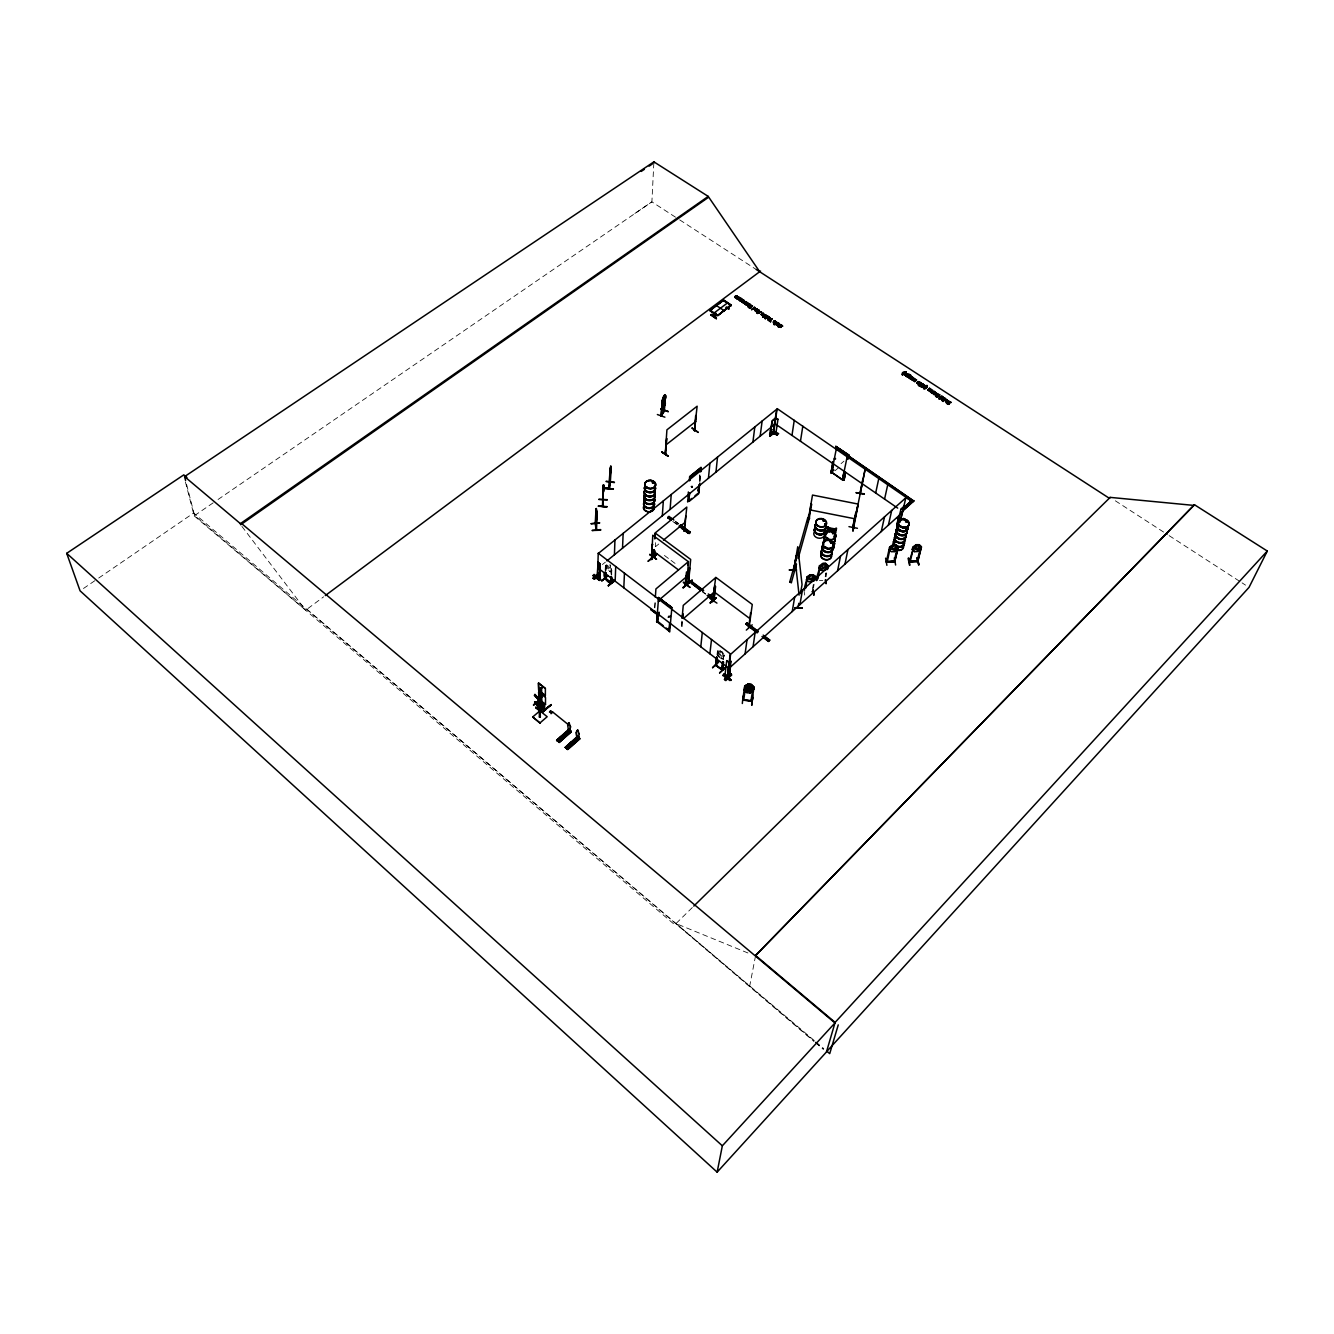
<?xml version="1.0" encoding="UTF-8"?>
<svg xmlns="http://www.w3.org/2000/svg" width="1334" height="1334" viewBox="0 0 1334 1334"><rect width="100%" height="100%" fill="white"/><g stroke="black" fill="none" stroke-linecap="round" stroke-linejoin="round"><path stroke-width="0.75" stroke-dasharray="5 3.75" d="M605.152 570.185L605.536 563.632L605.369 570.002M605.736 570.635L606.17 563.932M605.953 570.452L606.17 564.132M606.687 564.532L607.987 568.734L610.889 569.518L609.955 564.682L612.023 568.684L611.122 568.367L610.905 574.587M607.737 565.333L609.121 568.351L609.871 566.967M611.122 574.404L611.439 567.951M611.489 575.037L611.122 568.367M611.706 574.854L611.706 568.818M653.827 163.015L651.892 201.868L216.892 500.283M655.344 546.506L655.394 542.671M654.644 607.704L655.211 599.333M654.877 607.887L655.277 601.951M681.407 626.013L681.941 620.11M681.641 626.18L681.991 622.261M682.308 621.611L682.058 628.181M699.816 474.904L699.199 481.04M699.85 475.071L699.183 481.691L699.149 480.807M699.766 481.641L700.517 473.587M699.983 481.157L700.7 473.42M717.008 654.927L717.442 650.742L720.027 650.242L722.394 652.026C724.112 654.11 726.296 659.513 721.477 658.746M717.425 655.594C719.61 646.89 714.774 653.593 719.259 656.962L717.175 652.993M717.625 655.411L718.226 651.159M722.978 659.796L723.462 655.778L724.312 656.061L720.06 650.325L721.561 658.696M723.178 659.613L723.845 655.411M804.702 595.047L803.835 589.778M812.673 588.094L813.323 584.509M813.457 588.077L814.073 584.242M825.246 576.555L825.929 572.953M825.279 576.788L825.963 573.186M826.063 576.772L826.713 572.92M749.608 986.543L755.494 956.078M692.313 907.554L674.754 924.779L194.614 515.558L185.576 480.507M724.379 656.011L723.462 655.778M720.727 651.275L719.676 653.543L721.11 655.578L721.494 651.842M722.294 652.126L723.028 656.828L721.327 657.012L718.459 653.377L720.043 650.342L717.892 651.576M841.037 463.648L843.955 461.164M835.001 470.752L839.369 467M655.611 546.606L658.763 544.022M609.688 571.669L611.939 570.885L609.655 571.586L607.504 569.985L605.469 565.966L609.721 571.519M602.384 564.565L605.403 562.131M185.443 482.041L194.18 515.874L305.669 610.205L323.645 596.815M194.614 515.558L215.174 501.467M83.458 588.494L97.032 579.206M98.716 578.039L193.647 513.023L813.907 1041.304M634.867 213.44L651.892 201.868L677.955 218.776M819.426 580.557L822.811 580.457M812.823 587.994L812.94 591.245M747.924 952.976L676.005 923.562L814.24 1040.537M1115.341 500.8L1167.417 534.534M1169.151 535.651L1240.337 581.757M1242.071 582.875L1245.539 585.126M679.706 219.893L756.195 269.468M675.521 521.26L678.806 523.678M675.488 521.711L678.773 524.129M674.404 522.194L677.672 524.596M672.72 521.427L677.639 525.062M664.415 555.461L669.401 559.179M671.069 560.43L676.055 564.165M702.434 591.412L705.586 593.78M702.401 591.862L705.553 594.214M719.159 657.062L721.577 658.779M815.824 1041.887L823.762 1048.607M306.937 609.271L813.973 1041.07M815.541 1042.404L823.378 1049.091M815.474 1042.654L823.311 1049.324M241.921 526.396L305.669 610.205"/><path stroke-width="1.5" d="M566.5 746.256L568.784 748.024M567.317 745.539L569.601 747.307M570.285 730.982L569.585 729.415L570.168 730.065L557.379 740.954L556.595 740.287L568.801 729.281L567.584 730.932L569.668 732.533M568.017 724.295L568.801 722.861M569.585 729.415C569.268 730.582 570.769 730.265 568.801 729.281M569.485 729.498L569.118 730.398L569.935 730.032M569.284 723.361L570.602 727.23M571.252 732.016L570.885 730.999L558.446 741.804L559.196 742.438L571.219 731.999M905.469 521.861L906.503 520.927M905.953 520.76L906.403 521.694M900.25 525.996L900.984 525.913M936.084 393.113L934.567 392.213L935.968 393.28M897.699 537.919L897.565 537.519M577.288 736.268L576.071 737.919L578.356 739.186M577.739 730.098L576.872 731.365L577.539 729.965M578.706 733.066L577.639 730.182M578.789 736.952L578.673 738.052L578.089 736.385L578.673 737.052L565.883 747.99L565.283 747.34L567.734 749.491L579.74 738.986L578.973 738.369L579.706 738.969M579.39 738.452L566.95 748.841L579.39 737.985M603.602 486.143L603.518 485.676M750.625 612.623L748.741 626.897M748.441 626.48L749.408 626.83L748.441 627.163M860.347 493.063L859.746 494.064L860.313 492.996M603.235 494.13L603.618 484.776M856.128 512.173L853.41 527.664M919.543 382.875L918.009 381.807L919.293 382.308M603.552 487.21L603.485 485.909M591.145 523.662L599.766 522.878L591.145 523.778M603.485 487.377L603.418 491.896L603.518 484.776L602.868 506.436L603.218 499.35L603.168 500.45M909.638 377.672L911.039 376.221L908.971 377.755L910.572 379.156L912.573 377.222L909.588 377.555M917.575 381.858C921.444 385.376 916.791 380.04 917.108 383.408M600.634 579.239L599.55 580.423L593.013 575.588L594.097 574.42L600.617 579.54M596.031 508.771L595.231 523.645L596.198 530.198L596.748 514.774M600.317 573.787L599.016 573.086L593.013 578.222L594.314 579.206L598.766 575.021M596.965 517.592L596.281 508.554L595.598 523.478M596.615 513.173L596.481 514.407L596.481 512.056M596.765 514.29L596.498 530.182L596.398 528.898M596.682 518.192L595.881 511.039L596.565 520.027L596.515 515.391M598.432 506.036L607.003 506.97L598.432 505.97M607.287 499.883L598.733 499.366L607.303 499.65M599.816 578.739L597.248 576.521L598.016 562.198L600.167 563.832L599.816 578.739L597.248 576.805M722.945 661.614L721.744 669.868L722.728 661.797M721.744 669.368L716.208 665.716L717.392 657.412M715.708 664.749L722.561 670.001M723.562 662.081L722.428 670.352L722.144 669.134M600.167 563.832L599.583 578.539L597.915 576.371M600.667 529.581L592.013 530.498L600.717 530.198M603.251 485.076L602.484 506.286M607.687 575.554L601.901 580.557M604.869 488.477L613.39 489.011L604.886 488.411M713.79 600.517L715.374 586.643M605.102 572.253C599.716 577.222 616.158 591.079 611.639 576.922M927.363 386.66L926.93 385.476L926.83 386.81M598.416 506.286L607.02 506.603M603.452 489.378L603.452 486.643M611.389 583.075L605.119 578.306L605.319 572.086M605.786 578.773L605.686 572.703M605.403 578.906L605.903 572.536M609.871 473.053L609.021 488.544L610.222 482.491M610.255 482.858L610.772 467.317L610.272 482.741M609.771 473.637L609.304 488.577L610.288 482.208M601.834 580.774L608.004 575.521L601.884 580.857M614.774 580.974L608.337 585.509M611.055 576.488L610.639 582.975L610.839 576.655M614.39 482.591L605.953 481.391L614.44 482.224M611.422 577.105L611.272 583.375M843.371 476.755L843.622 476.088M935.701 395.331L937.935 395.915C940.854 394.581 935.267 393.813 937.418 395.581M603.335 491.896L603.518 487.027L603.435 490.629M614.424 554.777L614.941 540.003M615.157 581.174L615.708 566.516M687.96 582.524L688.844 582.708L689.478 567.767L688.594 582.408L687.944 581.857M683.341 587.76C709.004 565.099 668.834 600.867 688.761 582.091M830.565 542.671L830.748 541.671L831.616 542.471M830.348 541.804L830.865 542.971L830.282 541.737M833.567 532.85L832.499 533.783M685.226 584.192L686.61 585.176M825.746 547.324L824.862 547.24L825.763 547.04M825.796 547.24L824.846 547.04M827.13 538.119L827.68 537.719M622.528 548.191L623.145 533.383M823.495 520.944L824.295 520.794M823.195 520.644L824.245 520.26L823.995 521.26M824.479 521.06L824.279 520.777M905.869 372.153L902.284 373.086L902.451 375.004L902.885 372.386L905.936 371.836L902.951 373.203M602.568 506.37L603.201 499.466M623.812 587.81L624.462 573.186M798.132 607.22L798.799 603.302M653.827 163.015L653.893 161.848L708.221 196.398L759.68 271.719M770.202 317.675L769.485 318.809L767.667 318.242L769.701 317.759M930.999 389.195L928.331 390.428L929.565 388.261L928.798 389.795M650.592 558.896L651.676 559.463L651.025 558.429L656.845 554.227L648.174 561.014M657.379 414.541L664.899 417.175M610.205 471.536L610.372 468.818M651.259 558.212L651.626 559.413L652.76 535.184L688.077 561.481L687.744 565.132M651.726 559.446L651.992 544.372L652.793 544.639M660.997 415.791L662.314 400.2L661.297 415.925L664.565 410.538M653.193 556.528L653.66 550.025M654.194 549.575L653.46 556.812L653.893 550.192M654.627 538.669L654.977 533.116L686.793 507.087L684.292 531.282M665.399 397.799L664.565 397.198L663.432 399.049C664.332 403.135 666.016 386.627 662.081 403.252M655.027 538.753L655.394 533.216L690.678 559.446L688.544 582.925M654.294 551.742L653.793 556.778M653.827 556.245L654.527 557.312L654.877 550.709M662.664 400.133L664.632 394.747L665.633 395.464L664.232 411.089L664.499 403.385M661.697 452.059L668.217 456.211L661.731 451.993M665.366 403.151L662.898 409.171L665.366 403.151L664.482 400.15L662.214 406.203M656.845 554.227L648.157 561.314M654.894 611.706L654.544 611.889M655.344 597.265L655.911 588.944L688.477 561.564L686.626 585.242M666.8 438.669L665.266 454.094L666.917 429.831L697.132 406.22L694.364 430.682M665.366 454.01L666.583 438.519M660.747 408.988L668.267 411.439M747.257 303.118L745.939 304.786L745.606 303.835C750.125 300.534 737.368 304.519 743.105 299.75C744.906 301.317 740.553 302.485 744.555 301.1C739.953 301.451 747.007 300.784 743.288 300.167M662.314 515.808L663.332 500.9M663.148 625.629L658.446 621.961L656.662 621.961L658.612 597.465L671.869 607.554L669.668 631.966L668.984 631.015M947.99 401.15C945.706 396.065 943.972 405.536 948.074 400.834M604.919 488.127L613.39 489.028L604.936 487.877M657.495 613.64L656.662 621.961M658.496 601.767L658.612 597.465M657.695 614.607L651.092 609.538L657.745 614.54M658.479 612.606L657.862 622.461L668.884 630.965L669.735 626.63M658.863 616.108L659.129 612.206M802.334 608.171L795.264 607.654M671.085 520.227L667.8 517.809L668.968 516.441L673.887 520.06M667.8 517.809L668.968 516.441M670.118 509.455L671.219 494.53M902.418 374.52L902.818 373.153M669.118 616.958C669.451 615.174 668.584 617.142 668.201 617.208M669.385 616.541L668.668 616.541M668.884 630.965L669.618 623.078M569.818 731.816L570.235 727.597L569.901 731.749L568.301 730.582L567.867 725.413M610.855 582.641L605.236 577.805M739.136 297.832C736.468 296.882 740.687 296.498 739.703 298.599C739.069 300.267 735.317 298.899 737.368 297.699C736.385 292.429 738.002 299.516 734.817 296.882M604.919 578.489L611.105 583.292M685.793 515.991L683.975 531.082M610.505 470.468C609.405 482.358 611.622 451.993 610.388 474.137M684.342 530.749L684.776 530.949M687.794 501.817L688.344 491.979M689.328 480.407L689.645 476.555L700.967 467.434L700.884 471.486M689.611 480.607L689.928 476.755L701.234 467.634M689.745 480.624L690.078 476.788L701.084 467.901M694.33 430.265L694.831 430.365M687.51 501.617L688.544 501.217L689.311 492.946M695.631 415.741L694.547 430.965L696.131 415.341M691.746 498.449L688.377 501.184L689.811 493.363M681.541 528.264L688.01 532.75M692.096 487.093L691.512 486.56M679.273 526.263L689.111 533.5L690.278 532.116L680.44 524.879M698.149 432.233L692.196 427.981M682.108 618.159L683.241 605.403L715.641 577.639M685.926 576.121L685.793 585.476L686.893 572.586M682.341 618.326L682.691 614.39M685.109 584.559L686.493 571.969M682.891 617.859L683.008 613.74M689.111 533.5L690.278 532.116M715.274 314.541L711.055 314.674L716.291 318.626L711.105 315.258L715.224 314.507M609.771 473.703L610.172 469.168M688.627 582.925L688.878 582.174M713.507 313.407L727.347 303.051L723.445 300.667M683.308 582.441L689.928 587.143M689.111 501.417L698.649 493.747L699.349 484.809M700.717 471.736L700.967 467.434M698.766 492.863L699.816 483.075M716.525 305.603L724.379 310.839M700.817 590.679L691.412 583.141L692.563 582.158L703.585 590.428M716.291 318.626L715.141 314.707L716.075 313.523M610.639 470.168L609.805 476.005M691.362 583.575L692.563 582.158M914.774 378.723C912.539 379.356 912.606 380.824 912.156 379.089M911.539 379.323C916.341 377.822 911.089 379.173 914.757 379.306M708.437 478.256L709.921 463.248M761.297 314.691C762.414 312.723 764.499 314.891 761.314 314.524M700.117 471.602L700.117 471.135M698.366 490.679L698.332 489.678M747.54 304.285C746.09 307.437 750.725 302.551 750.192 305.203L751.726 306.203L750.725 306.97L749.024 305.953L750.725 306.97M726.213 307.587L728.848 308.538M709.955 310.155L710.138 309.771M715.974 472.136L717.509 457.112M734.801 297.032L735.434 296.048L737.035 297.115M736.768 297.299C731.782 297.098 740.77 298.082 735.968 295.731M700.784 646.807L702.301 632.483M734.834 296.715C734.917 299.7 742.338 298.649 738.069 297.449M739.603 299.683L741.137 298.449L739.053 300.167M736.168 295.764L737.002 297.432L735.401 296.365M740.52 301.217L740.67 300.25C745.189 297.649 738.986 303.051 739.269 299.3M739.403 299.483L740.737 298.182M742.171 299.133L739.786 300.35L741.137 298.449M709.905 598.449L716.942 603.118M742.755 302.635L742.088 301.534M710.272 603.018L716.125 597.882L710.305 602.718M747.323 303.318C747.373 300.1 742.938 305.669 743.138 302.068M745.673 304.619L744.605 303.568L746.223 304.586M743.155 302.618L744.505 302.685M712.873 601.517L714.674 586.526L712.723 601.601L713.373 601.017M658.062 619.493L658.146 619.193M744.472 303.001L745.939 301.601M712.523 601.05L715.741 577.305L752.276 604.469L749.058 627.514L748.758 626.346M713.323 601.117L714.957 586.026M715.574 586.476L713.973 600.817M713.423 600.133L714.624 598.699L708.321 593.963M747.69 305.953L749.775 308.271L752.443 306.236L750.225 304.886M749.775 308.271L748.191 306.436M540.287 711.205L542.104 704.786L540.287 711.205L535.701 707.437L540.303 711.572L542.571 705.169L538.753 709.938M748.657 303.735L747.19 304.852L749.725 304.119M752.493 305.92L749.808 307.954L747.724 305.636M709.888 653.777L711.506 639.503M716.125 597.882L710.205 602.918M747.857 306.67L749.808 307.954L750.408 307.204L749.024 305.953M596.281 513.123L596.415 511.856L596.548 514.907L596.365 511.989M754.811 307.454L751.592 309.638L754.327 307.837M751.726 306.203L750.759 306.653M752.843 309.238L755.578 309.371L754.61 307.62M755.611 309.054L753.06 309.188L754.61 309.205M718.259 662.014L712.539 667.634M754.427 307.204L755.244 308.471M757.162 309.004L755.611 310.589L758.562 310.272L756.161 311.539L756.762 308.754L755.077 310.739L756.395 311.372M756.712 310.839L755.194 310.022M755.061 310.605L756.762 308.754M716.758 656.945L715.608 665.282L716.558 657.128M759.313 310.422L759.58 312.423L757.829 313.073L758.846 311.172L760.03 311.956C764.849 310.972 752.359 316.642 758.863 310.138M716.225 665.649L717.175 657.612M757.712 313.523L758.646 311.489L761.447 312.173M716.291 665.699L715.974 664.499M753.477 691.212L750.008 692.946M747.874 685.959L751.025 686.443L750.792 687.644L748.657 688.227L747.874 685.959L744.505 688.127M753.376 691.179L754.11 687.06L751.259 684.475L748.191 684.159L746.123 687.727L749.975 689.578L752.226 688.527L751.325 684.425L748.157 684.009M753.176 686.943L750.925 701.15L751.225 700.333L751.909 701.317C754.127 698.532 752.126 685.876 753.96 687.143L751.259 684.559M752.409 697.332L752.026 705.069L752.443 697.048M751.642 704.969L752.543 697.315M747.257 690.612L744.405 688.044L747.19 690.745L750.975 691.346L749.658 689.395L751.542 687.927L749.141 688.978L747.207 687.36L748.591 689.244L746.623 690.695L749.091 689.628C750.558 693.863 757.178 687.544 750.975 686.41M753.677 689.244C743.605 693.747 760.097 689.228 750.959 686.493L750.225 684.625M653.21 482.908L652.559 482.274M653.727 482.491L652.459 482.591L653.31 482.091M718.609 662.198L712.623 667.75M744.122 690.062L746.907 692.679L744.222 690.062M748.908 686.526L750.625 688.678L749.374 690.378L747.44 689.261L748.908 686.443M749.191 684.575L745.839 689.745L749.691 691.596L751.926 690.545L750.959 686.493L747.907 686.11M762.031 314.307L763.281 315.124L761.947 313.54M763.532 314.924C762.464 309.605 765.616 318.292 761.33 314.374M762.531 316.858L765.749 314.674L762.915 317.125M725.596 667.5L719.61 672.77M743.121 696.065L742.321 703.502M745.623 685.959L744.722 685.826L742.721 700.083L751.809 701.3M647.04 486.81L646.64 487.31A5.453 4.152 3.5 0 0 655.511 485.459A5.436 4.135 3.5 0 0 648.574 480.407A5.453 4.152 3.5 0 0 646.506 487.377A5.436 4.135 3.5 0 0 655.511 485.443A5.453 4.152 3.5 0 0 648.574 480.423A5.436 4.135 3.5 0 0 646.506 487.36M745.573 304.152L746.306 302.318M764.916 318.442L768.101 316.558L765.316 318.693L765.382 315.574L768.101 316.558M765.316 318.693L768.134 316.241M722.311 670.302L723.361 662.281M766.2 317.459L767.167 315.858L764.732 316.425M723.878 674.237C745.556 692.463 709.238 662.798 730.615 679.923M752.91 442.071L754.811 426.963M768.751 318.959L768.301 320.043C770.035 321.827 774.404 315.975 769.801 320.71C771.886 323.595 767.834 319.276 767.567 318.276M768.384 319.543L767.033 318.092L769.084 316.875M724.562 674.12L727.297 676.521M727.297 676.772L729.031 662.364L726.73 660.613L724.979 675.054M730.432 673.653L731.749 674.971L725.846 680.557C719.326 678.622 741.954 667.083 724.545 679.223M770.819 321.711L769.801 320.71M725.346 674.27L726.747 676.405M769.351 320.744L771.736 318.609M769.768 321.01L772.153 318.893M598.949 575.588L597.515 576.988L598.232 553.21L730.198 653.743L727.564 677.188L730.598 654.36L905.969 497.682M776.088 322.261C775.638 324.479 771.619 322.911 773.703 321.294C777.572 324.479 772.653 318.459 776.088 321.961M773.703 321.294C775.171 324.195 771.902 321.978 775.938 322.461M776.121 324.712L775.771 323.728C781.657 322.645 769.818 325.779 775.821 324.262M774.604 320.677L775.971 321.777M730.215 667.067L729.231 675.671L727.747 677.072L729.598 674.937M760.163 436.168L762.131 421.044M774.237 323.795L775.771 323.728M728.014 676.405L729.598 675.287L730.965 661.28M773.87 324.329L774.987 324.212M773.67 321.611L775.304 322.678L774.254 320.977M775.721 324.045L777.489 322.411M777.522 324.662C781.724 327.03 778.322 320.26 776.805 325.012C779.806 326.947 775.688 323.545 779.79 324.746M777.789 324.445C780.874 322.278 777.822 326.947 778.389 323.695M780.907 327.247L778.139 326.813L780.457 326.83M596.515 530.082L595.681 523.078M780.423 327.147C777.855 322.811 784.075 327.897 782.058 325.363C778.306 322.695 781.441 329.348 778.706 326.396M770.585 430.599L772.153 429.548M769.735 436.101L772.119 420.86L775.154 418.392L772.353 421.01L769.735 436.101L773.437 433.066M770.035 435.701L773.52 432.533M770.718 435.718L774.17 432.399L770.869 434.617M772.303 431.882L769.601 434.084L770.885 434.967L769.601 434.067M757.095 632.9L745.789 623.928L746.923 622.911L758.296 631.432M909.571 376.238L908.254 374.787L910.238 375.004M596.548 516.358L596.431 514.057L596.331 515.808M773.837 433.166L772.786 433.083M745.723 624.362L746.923 622.911M773.503 433.417L775.154 418.392M773.036 433.833L776.655 409.305L598.249 553.51M746.306 630.098L752.209 624.846M571.886 744.239L571.552 743.138M745.072 653.91L747.057 639.653M777.972 419.293L775.688 418.009L777.972 419.293L775.704 434.4L774.154 432.416M775.438 434.267L776.155 433.8L773.503 432.333M772.753 433.05L777.272 434.801L770.435 430.699M777.072 434.751L770.352 430.749M570.885 744.255L571.185 743.155M596.431 514.007L596.381 508.537M562.198 736.968L562.881 736.118L563.382 737.218M753.06 646.74L755.127 632.449M751.092 701.267L751.225 700.333M791.979 435.401L794.247 420.31M610.038 481.591L609.838 482.758L610.522 466.983M761.981 636.551L768.467 641.437L769.685 639.97L763.181 635.101M800.467 441.237L802.818 426.163M768.467 641.437L769.685 639.97M943.355 398.099C942.788 394.947 938.669 399.8 942.738 398.599M596.131 512.023L596.381 509.705M778.506 325.729L777.355 324.562M796.631 570.035L789.361 569.801M789.711 582.141L791.379 582.541L789.711 582.141L807.804 517.692L809.421 518.059L809.254 519.159L810.955 504.119M793.513 570.702L796.248 555.678L793.93 570.835M793.63 570.852L797.749 546.74L802.051 584.609L800.467 593.663M768.701 319.26L767.55 318.109M945.539 400.1C950.275 402.434 943.605 399.867 947.14 401.484M807.804 517.692L809.338 518.643L808.404 518.459M792.229 611.539L794.68 597.098M808.604 515.541L807.704 521.794M811.722 504.269L808.387 519.059L812.506 495.064L858.296 504.102L853.527 527.964M798.066 606.603L797.715 607.837L797.999 606.67M541.821 705.002L543.822 706.236L541.904 703.518L542.371 705.569L541.687 704.269L535.318 701.984M799.9 604.635L802.451 590.178M804.535 590.128C803.552 587.41 808.504 576.388 806.736 577.305L810.005 574.887L812.99 574.804L816.258 576.722L816.625 580.49M805.653 588.311L807.487 577.205M830.832 472.369C833.567 475.438 828.147 470.702 833.75 469.868M833.1 461.531L831.282 471.502L832.866 461.731M831.682 472.303L836.535 447.724L847.457 455.278L842.421 479.806L831.682 472.303L842.421 479.806M832.049 472.019L833.25 465.866M834.75 458.329L835.618 458.813L834.317 458.729M834.284 459.079L835.134 458.496M813.94 580.674L814.59 577.072L816.308 580.49M813.973 580.907L814.59 577.072M806.303 579.573L808.754 581.791L811.739 581.707L815.091 579.256L815.508 576.955L812.973 574.737L813.64 578.739L811.456 580.173L807.854 578.923L810.005 574.887L806.703 577.305M663.865 398.833L663.532 402.851M744.089 300.884L742.171 301M818.943 568.267L819.359 565.883L822.761 563.532L825.713 563.465L828.214 565.699L827.78 568.001L824.379 570.335L821.427 570.402L818.926 568.184L821.444 570.468M816.808 580.39C815.441 577.639 821.761 564.982 819.476 565.966M817.975 578.806L820.26 565.666M827.964 531.649L827.864 526.73L827.697 527.614L836.385 529.148L835.868 528.131M844.405 471.369C841.004 479.84 844.622 485.309 845.122 472.369M826.613 569.351L827.363 565.466M847.674 458.963L848.391 455.144L835.801 446.54M826.646 569.585C826.28 564.565 829.548 564.549 827.447 569.568M843.822 480.157L845.289 472.453M847.857 458.963L848.824 454.911L835.651 446.273L848.591 455.111M844.055 479.957L845.523 472.253M848.091 458.763L848.824 454.911M825.296 580.44L825.379 580.373M913.757 501.067L849.341 456.562L913.757 501.067L901.217 512.339M828.264 528.164L835.568 529.615L834.25 532.883M826.113 583.475L825.896 580.207M857.429 528.281L848.958 526.647M864.249 494.23L855.911 492.63L864.315 493.863M1194.464 504.736L755.594 955.494L1194.464 504.736L1267.3 551.042L1249.024 587.377L826.53 1051.759M862.915 478.739L859.813 494.03M854.244 524.312L853.043 530.832M852.76 527.88L853.677 527.213M852.826 527.53L858.146 503.802M855.678 512.973L852.593 527.78M186.943 477.522L183.792 474.871L66.7 553.327L80.073 590.812L717.142 1172.152L722.344 1145.806L834.951 1022.961L241.971 523.845M913.173 377.605C908.954 379.456 915.291 382.024 911.572 379.173M663.965 398.199L663.882 402.251M837.585 570.785L840.487 556.195M827.113 530.282L833 530.765L835.501 532.633C835.434 534.567 827.447 527.147 829.665 532.049M855.144 518.576L865.049 469.701L860.08 494.147M844.972 564.149L847.94 549.525M568.417 723.045L569.184 723.095M834.3 535.651L835.568 529.615M834.967 535.801L836.551 528.264M663.498 396.598L662.781 401.751L664.565 400.167L664.932 401.734M663.448 402.018L662.648 407.103L664.816 403.535M808.571 518.526L809.254 519.159L808.404 519.009M826.163 534.834L827.864 526.73M827.263 533L828.481 526.847M875.688 492.98L878.873 478.106M807.654 522.094L809.071 515.358M904.419 374.604C901.334 374.487 912.022 375.654 905.019 373.353C907.82 373.703 901.484 376.638 907.12 374.204M904.485 374.304L905.986 375.054L904.735 373.887M909.404 376.305L908.07 377.222L906.103 376.238L908.621 374.104L910.605 374.971L908.254 374.787M906.486 376.505L909.204 376.488M907.987 375.021C905.619 377.622 908.07 373.92 909.338 375.538M579.223 734.15L578.322 738.803L576.805 737.552L576.238 731.999M910.438 378.389L908.988 378.039L910.605 375.938M910.572 379.156L912.573 377.222M911.039 376.221L909.505 377.872L910.722 378.156M884.575 499.083L887.844 484.242M910.638 378.472L912.156 376.938M916.225 379.59C914.274 381.391 914.64 382.008 913.406 380.09M881.257 531.549L884.542 516.825M914.64 381.807L916.641 379.857M918.009 381.807C922.594 381.307 917.075 384.892 917.425 383.075M918.376 385.359L921.127 382.775M918.793 385.643L922.144 386.326L924.078 384.692L921.727 386.06M920.91 385.109L919.876 385.209L922.978 383.975L921.26 385.693M888.377 525.162L891.729 510.405M920.126 385.609L919.359 385.176L920.343 385.559M918.959 385.726L921.06 385.626M924.078 384.692L920.96 386.91L922.978 383.975M922.144 386.326L921.31 386.61M920.51 385.709L922.561 383.708M922.428 386.843L925.746 385.776L923.762 387.727L922.428 386.843L923.695 386.893M926.196 387.544L925.229 388.094A3.802 2.701 11.3 0 1 924.195 388.344L925.679 388.661L927.213 387.11M923.762 387.727L925.746 385.776M923.895 386.977L925.329 385.509M885.609 558.179L886.893 565.316M898.199 547.057L895.881 544.789L892.996 544.806L889.561 547.207L886.276 561.998L894.931 560.98M890.412 547.007L887.327 561.481M897.415 518.226L898.983 517.042L902.301 519.393M898.249 518.759L900.383 519.526M900.15 521.661L896.882 524.129L899.216 515.258M897.115 524.279L897.615 522.928M900.884 509.371L903.852 506.703L900.884 509.371L897.465 523.979L900.417 521.311M927.947 389.962L929.565 388.261M929.731 390.278C937.535 392.229 925.229 392.279 932.433 390.128M900.884 517.909L903.902 505.686M900.533 520.777L906.069 496.698M930.865 392.346L932.866 390.395M931.199 392.563C939.536 390.662 929.064 392.563 932.116 393.163M932.533 393.447L934.534 391.479M932.666 392.68L934.1 391.212M894.314 557.929L895.614 565.016M894.03 560.964L894.097 561.847L897.415 546.807M934.55 392.196C941.154 393.93 930.632 395.881 934.134 393.347C939.436 393.763 929.848 393.447 935.968 394.18M898.299 547.04L894.697 561.831L898.282 546.957L895.931 544.722L896.348 548.758L894.114 550.192L890.678 548.924L893.03 544.872L889.561 547.29L890.462 547.29M736.685 298.199L736.885 298.483A1.684 1.167 5.7 0 0 737.452 298.899L739.269 297.632M739.253 298.332L738.119 297.148M936.968 396.498C935.351 398.066 938.002 392.913 934.767 392.246M936.585 394.997C932.983 395.881 939.336 399.416 939.686 394.831L937.285 393.747L936.601 395.248M937.935 395.915L938.953 394.797L936.735 394.197M937.052 397.349L939.686 394.831M942.921 397.582L939.053 398.816L941.804 396.198L942.771 397.232L942.004 398.432L940.653 397.849M939.469 399.099L940.387 398.066M940.57 398.149L941.754 396.882M939.053 398.816L941.804 396.198M941.704 400.4L944.822 398.166L942.188 400.717L942.121 399.8M942.704 401.2L945.456 398.583M942.821 400.133L944.822 398.166M943.138 401.484L945.889 398.866M942.388 399.85L944.389 397.882M948.607 402.601L948.841 404.402L946.473 403.302L949.108 404.019M908.621 558.029L909.905 565.182M917.742 561.347L909.288 561.631L917.809 560.864M920.894 549.224L917.392 551.559L914.507 551.692L912.189 549.408L912.856 547.107L916.225 544.689L919.176 544.689L921.477 546.923L917.642 561.664M910.255 561.381L913.757 546.89L909.238 561.864L917.792 561.647L921.36 546.873L919.126 544.739M948.657 403.302L948.424 401.534L951.025 402.434L948.974 401.15L947.824 402.184M951.025 402.434L948.474 402.134M834.784 532.983L835.401 530.432L828.114 528.998L827.43 531.549M917.225 557.795L918.959 564.916L917.225 558.029M917.042 561.681L917.108 560.814M947.957 402.134L949.208 404.219M540.303 711.572L542.104 704.786M829.831 531.416L832.699 531.682L831.566 532.349M776.788 324.862L778.489 323.061M791.379 582.541L796.515 564.082M798.116 558.529L809.421 518.059M664.599 410.622L661.681 414.924M1267.3 551.042L835.117 1022.394L826.446 1051.992L717.142 1172.152M838.252 1024.879L829.715 1053.643L826.947 1051.292M663.598 396.665L662.014 400.684M662.248 403.302L664.565 397.198L665.433 397.765M664.165 401.984L665.516 397.799M664.149 400.784L664.699 394.864M698.132 493.23L694.914 495.898M780.173 325.546C781.774 329.581 779.006 322.695 782.541 326.313M780.957 327.43L778.189 326.513M654.127 556.611L653.877 555.544M661.964 451.792L668.134 456.228M928.03 389.661L929.398 390.845M537.152 697.599C540.27 694.297 541.504 711.222 543.021 705.386C543.538 704.069 531.499 689.244 536.151 697.348M651.025 609.821L657.679 614.807M831.966 471.969L831.115 471.386M909.121 375.721L907.987 376.855L906.937 375.905M763.798 314.657L762.498 313.223M943.438 397.799L942.921 398.716M909.488 376.421L908.187 375.104M727.43 676.855L729.648 674.937M894.964 561.264L886.51 561.497M728.781 309.271L726.43 307.42M710.172 310.955L717.792 315.741L730.899 304.736M730.965 305.086L730.782 306.02M711.339 314.691L716.475 318.543M716.908 315.241L710.022 309.888M709.905 310.655L714.907 306.803M739.153 299.45L740.12 300.95M812.873 591.696L811.956 591.729M537.235 705.102L537.485 704.252L537.035 705.186M896.882 524.129L897.649 522.961M938.002 395.614L937.235 394.214L939.62 395.147M914.791 379.123L912.256 379.256M757.212 313.173L758.829 310.438M668.217 411.756L660.88 408.788M661.064 415.774L664.332 409.905M662.114 403.168L663.131 403.868L664.149 401.951M663.048 406.286C662.331 407.32 667.1 395.731 665.549 395.448M579.556 738.719L577.288 736.852L565.433 747.624L577.405 737.102M928.647 389.695L929.998 388.527M780.006 324.579L778.889 323.328M810.939 575.154L809.605 577.155L810.238 579.023L812.306 578.072L811.906 575.121L810.955 575.221M919.393 383.158L919.359 381.991M776.922 324.579L778.222 325.696M593.013 575.588L599.55 580.407M906.37 374.704L905.369 373.07M550.692 711.739C552.293 708.704 547.707 713.156 550.258 712.173M729.915 680.573L722.878 675.371M893.913 545.139L892.479 547.157L892.996 549.041L895.081 548.091L894.864 545.122L893.93 545.222M712.489 601.417L713.34 600.634M691.379 486.476L692.013 487.243M665.066 453.843L665.666 452.893M715.091 314.674L715.958 313.323M912.573 378.723L914.257 378.956L913.04 378.589M917.842 561.13L909.238 561.581M747.907 305.769L746.623 304.702L748.291 303.168M886.226 561.764L894.781 561.481M656.461 559.146L649.725 554.594M649.975 554.344L656.528 559.113L649.758 554.527M935.467 394.23L934.083 394.114L934.2 393.046M751.992 700.817L742.971 699.683M823.545 520.11L823.095 520.977M927.047 387.344L924.062 388.711M739.219 298.149L737.118 298.049M598.916 575.554L597.765 576.772M779.49 324.362L777.839 324.129M769.685 317.892L768.034 317.675M780.173 325.729L782.591 325.996M936.135 394.314L936.468 393.247M945.372 399.983L946.023 401.834L947.39 400.2L945.539 400.584L946.84 401.434M935.934 393.563L934.033 392.563M710.072 310.422L717.075 315.324M730.949 305.286L717.842 315.324M711.139 315.241L711.272 314.407M709.988 310.305L723.311 300.05L730.749 304.836L723.895 300.1M1109.188 498.199L1110.038 497.365L1194.147 505.436M693.797 906.086L1110.138 497.432L1109.288 498.249L756.195 269.468M724.445 679.473L730.548 673.77M898.115 518.059L900.133 519.776M930.015 390.945L931.432 389.461M729.031 662.364L726.73 660.613M598.966 575.054L597.665 577.038M755.261 308.721L753.126 309.021M754.944 309.288L754.56 307.854M719.593 673.003L725.613 667.3M722.795 675.488L723.845 674.52M731.215 661.464L729.231 662.848M902.901 508.404L911.556 500.634L902.801 508.854M902.768 510.588L913.873 500.617M728.764 668.551L902.501 512.473M770.402 435.518L773.32 433.5M567.233 749.091L579.573 738.136M579.54 738.753L567.684 749.458L566.933 748.824M578.489 731.299L577.839 730.365M578.389 732.616L579.089 733.9M565.149 747.373L577.472 736.401M558.779 742.088L570.885 730.999M559.229 742.454L570.885 731.482M558.929 742.204L571.069 731.732L568.651 729.915M568.334 724.379L567.617 725.096M714.624 598.699L713.473 599.683L708.738 596.131M568.984 729.915L556.778 740.187L559.046 742.054M556.928 740.57L568.918 730.132M557.245 740.754L569.251 730.248M689.861 587.46L683.592 582.258M683.492 618.542L714.04 592.196M942.221 396.481C944.639 396.615 942.138 400.934 940.303 398.382M746.79 304.602L748.691 303.418M770.735 434.767L773.637 432.116M770.885 434.967L773.903 432.85M905.969 497.332L912.756 501.968L777.155 408.621L773.62 432.966L775.938 434.567M776.188 433.867L773.62 432.966M683.058 587.544L692.029 580.573M594.314 579.206L597.682 576.221M597.615 574.42L593.046 578.206M848.324 457.429L849.341 456.562M830.748 472.82L833.667 470.335M539.937 722.961L547.173 716.725L539.92 710.839L532.7 716.975L539.937 722.961L532.7 716.975M541.988 711.822L551.209 704.602L542.371 712.406M542.004 712.106L551.209 704.886M542.338 712.123L551.209 704.602M537.602 707.153L539.119 709.621L537.602 707.153L538.619 706.286L540.804 708.204L541.804 706.086L540.804 708.204M539.303 706.97L540.303 704.869L537.252 708.704M539.953 705.319L541.337 704.152C547.957 707.387 540.303 705.236 542.838 705.202M542.104 704.169L536.685 697.615L541.604 704.352M539.97 706.186L541.354 705.019M921.561 383.058L918.442 385.059M539.086 708.387L540.12 707.52L540.32 716.992L539.386 717.008L539.219 708.654L540.153 708.637L535.701 707.437L542.638 708.721L542.571 705.169M537.285 704.419L542.171 705.669L542.254 704.202M919.876 385.209L920.827 385.426M545.489 704.619L538.953 699.033L538.669 692.163L538.819 699.149L545.489 704.619L545.523 697.532L538.669 692.163M539.886 697.715L541.837 697.048L540.47 699.133L539.82 698.599L541.621 697.248M533.5 704.852L539.386 699.833M539.903 700.3L533.483 705.102L539.903 700M545.356 695.681L538.769 690.078L538.486 683.108L538.636 690.195L545.356 695.681L545.389 688.494L538.636 682.991M659.53 599.6L687.16 576.205M670.435 616.175L670.352 616.591M539.62 688.661L541.687 688.027L540.303 690.128L539.636 689.595L541.988 687.644L539.62 688.661L540.087 707.303M545.389 688.494L538.486 683.108M913.59 377.872L914.707 379.023M542.871 705.219L544.539 707.387L541.904 704.319M687.944 533.066L681.824 528.097M906.103 376.238L908.554 374.404L910.538 375.288M608.321 585.809L614.457 580.473L608.371 585.809M663.482 540.12L685.526 521.961M776.805 435.217L778.639 433.7L775.254 431.716M606.903 560.897L774.57 424.445M690.645 476.855L700.417 468.984M690.695 476.905L700.35 469.101M665.066 453.877L665.849 453.577M692.296 486.393L692.163 487.11M665.883 444.972L695.831 421.427M742.821 699.316L743.722 700.25L745.673 685.776M742.755 699.816L751.976 701.017M762.965 316.808L765.749 314.674M768.701 316.608L767.033 318.259L768.417 319.226M756.161 311.539L758.612 309.955M751.592 309.638L754.377 307.52L755.878 308.638M744.572 303.885L745.606 303.835M745.973 304.486L747.407 302.885L746.556 302.384M748.107 305.886L750.125 304.369M748.074 306.203L750.092 304.686M742.554 299.383L740.153 300.634M741.704 301.1L743.488 300M746.323 301.868L743.922 303.118M717.992 315.241L730.815 305.603M710.105 310.188L723.095 300.517M718.126 304.402L723.278 300.467M325.313 595.564L760.58 271.052M708.137 197.565L240.67 524.762L240.403 523.628L708.221 196.398M894.28 551.676L897.749 549.358M571.886 744.139L570.769 744.038M905.719 520.86L906.303 522.028M185.576 480.507L184.576 476.605L653.893 161.848M562.198 736.885L563.382 737.135M641.187 171.436L644.355 169.335M649.091 166.166L652.259 164.065M831.282 542.888L831.032 541.771M832.383 532.866L833.55 533.033M654.927 611.189L654.677 612.323M948.574 401.984L950.558 402.785M744.722 685.909L748.207 684.075L744.822 685.943L745.723 685.976M935.551 393.914L934.05 393.68M763.281 315.124L761.38 314.541M757.879 312.756L759.613 312.123M761.481 311.856L757.245 312.856M832.833 532.816L833.133 533.6M596.715 516.441L596.415 510.705L596.631 513.006M717.859 315.107L716.892 315.441M894.68 561.781L886.46 562.031M918.793 383.342L917.575 382.975M653.126 482.808L652.276 482.791M654.077 556.662L654.444 557.312M596.481 510.438L596.565 515.324M743.555 700.233L743.738 699.4M905.919 371.853L903.285 372.653L902.468 374.987M923.495 388.661L924.129 388.644A3.802 2.701 11.3 0 0 925.162 388.411L926.13 387.861A3.585 2.551 11.3 0 0 926.73 387.077L926.913 385.493M813.873 595.031L813.056 589.728L813.907 595.064L812.923 591.245M920.627 547.207L917.108 561.147M920.61 546.89L921.477 546.923M825.713 563.398L822.728 563.482L820.577 567.584L822.228 568.901L826.33 567.417L825.663 563.532M794.864 607.87L802.318 607.737M795.264 608.271L802.351 608.087M796.348 569.735L789.328 570.135M539.219 707.87L540.153 707.87M534.934 694.314L534.35 695.514L536.518 697.565M539.219 708.654L542.638 708.721L535.701 707.437M929.581 390.412L928.481 390.362L930.648 391.896M923.962 386.66L922.861 386.26M932.749 392.379L931.732 392.046M535.151 701.701L534.684 703.201M747.94 305.469L746.64 304.836M765.916 317.675L764.615 316.458M537.218 705.036C524.912 692.513 561.614 722.711 536.735 702.968M768.884 317.025L770.168 317.992M659.279 601.184L659.446 600.734M941.687 397.198L942.688 397.549M766.233 317.142L765.182 316.708L767.167 316.325M610.388 468.101L610.538 469.435M742.971 300.684L744.055 301.201M768.551 317.559L769.585 317.926M778.356 324.012L779.456 324.529M907.92 375.338L909.038 375.921M905.102 373.07L906.987 374.087M918.109 381.524C922.228 381.691 917.942 386.176 917.025 382.758M746.907 692.596L750.042 693.096M740.67 300.25L739.82 300.05M552.493 711.806L551.042 713.707L552.576 711.906L567.867 724.262L567.767 725.496M853.56 526.313L853.026 527.33M852.926 531.082L854.294 524.612M809.971 509.905L855.277 518.876M914.524 381.04L913.69 380.657M828.181 528.381L833.683 529.481M765.966 317.425L765.766 315.858L767.35 316.575M826.096 583.692L825.446 579.606M918.559 564.882L917.175 557.779M646.223 498.883L646.24 499.216A5.403 4.135 3.5 0 1 644.739 493.98M762.948 313.307L764.165 314.691L761.814 314.49M743.088 302.368L741.437 301.201M663.432 399.049L662.631 404.152L663.532 405.803L664.165 401.184M663.715 401.751L662.915 404.869L664.732 398.599L663.815 402.034C661.797 408.154 666.483 398.949 664.549 397.299M661.947 408.604L662.915 409.088M536.952 705.002L535.134 703.485M742.788 302.318L741.921 301.701M646.323 499.149L646.14 499.166A5.403 4.135 3.5 0 0 653.143 499.183A5.403 4.135 3.5 0 0 654.077 493.947A5.403 4.135 3.5 0 1 653.143 499.333A5.403 4.135 3.5 0 1 646.19 499.366A5.403 4.135 3.5 0 1 644.739 494.13M569.718 730.215L568.801 729.948M535.067 694.58L537.185 697.499M904.569 373.403L906.303 374.52M904.669 374.187L905.986 375.054M917.675 382.641L919.009 383.508L917.325 383.258M937.652 396.165L936.385 395.548L936.468 396.531M920.994 385.926L922.077 386.643M937.135 397.032L935.451 395.781M749.691 304.419L752.443 306.236M735.518 296.815L736.735 297.615M758.612 311.789L759.58 312.423M773.803 322.061L775.054 322.878M774.837 323.528L776.388 324.495M768.334 319.726L769.385 320.427M768.017 319.977L770.535 321.644M724.029 300.617L730.932 305.503M726.246 307.103L728.831 308.821M836.385 447.624L847.574 455.261M775.054 423.762L897.665 508.104M898.516 518.909L900.267 520.06M836.068 448.124L846.99 455.678M691.946 428.131L698.166 432.449M726.98 676.621L724.962 674.637M598.016 562.498L599.95 564.015M668.934 516.892L672.219 519.31M680.407 525.329L690.245 532.566M667.834 517.359L671.119 519.776M679.323 525.813L689.144 533.05M723.745 674.37L730.882 679.723M714.124 591.879L750.258 618.893M651.842 549.958L678.439 569.901M692.513 582.608L703.535 590.879M709.838 595.598L714.574 599.133M746.857 623.345L758.246 631.882M764.732 636.752L769.618 640.403M691.412 583.141L700.867 590.228M745.789 623.928L757.162 632.466M763.665 637.335L768.551 640.987M707.12 595.398L711.839 598.949M722.361 670.302L715.641 665.249M658.779 597.749L671.686 607.57M658.346 597.699L671.602 607.787M659.463 598.866L670.919 607.604M597.882 567.934L728.364 667.934M666.283 628.064L669.418 630.515M903.518 518.342L904.502 519.026M907.137 376.171L909.054 375.488M545.239 709.054L537.102 702.368L545.239 709.338M609.455 487.41L609.004 488.461M539.269 705.736L540.77 706.97M597.415 576.438L600.033 578.556M558.829 738.519L561.097 740.403M755.594 955.494L835.117 1022.394M184.576 476.605L240.403 523.628M66.7 553.327L722.344 1145.806M948.441 402.701L948.858 403.168M946.556 403.001L948.691 403.935L947.073 402.868M576.288 732.483L576.888 737.485M570.252 725.979L570.552 726.897M919.109 544.672L919.51 548.641L917.258 550.058L913.84 548.808L916.258 544.756L912.923 547.424M541.821 707.32L542.171 708.337M914.557 551.559L912.189 549.408M908.12 558.296L909.471 565.149M894.264 551.609L891.362 551.742L889.028 549.608M795.297 561.381L799.083 595.131M610.605 467.083L610.705 468.384M596.148 511.639L596.298 514.507M596.098 513.79L596.248 516.642M538.619 706.286L538.653 707.52M540.287 689.161L540.62 706.72M541.587 688.061L541.904 705.553M541.02 687.494L541.354 705.086M558.012 739.236L560.28 740.987M544.722 706.42L544.539 707.387M540.32 716.992L539.386 717.008M654.277 490.645A5.403 4.135 3.5 0 1 653.343 495.881A5.403 4.135 3.5 0 1 646.39 495.914A5.403 4.135 3.5 0 1 644.922 490.679M654.36 490.362A5.486 4.185 3.5 0 1 653.41 495.681A5.486 4.185 3.5 0 1 646.356 495.714A5.486 4.185 3.5 0 1 644.872 490.412M654.61 486.226A5.503 4.185 3.5 0 1 653.66 491.546A5.503 4.185 3.5 0 1 646.59 491.579A5.503 4.185 3.5 0 1 645.106 486.276M654.327 489.945A5.419 4.135 3.5 0 1 653.393 495.197A5.419 4.135 3.5 0 1 646.44 495.214A5.419 4.135 3.5 0 1 644.972 489.978M654.527 486.493A5.419 4.135 3.5 0 1 653.593 491.746A5.419 4.135 3.5 0 1 646.623 491.779A5.419 4.135 3.5 0 1 645.156 486.543M654.377 490.162A5.486 4.185 3.5 0 1 653.427 495.481A5.486 4.185 3.5 0 1 646.373 495.498A5.486 4.185 3.5 0 1 644.889 490.195M654.627 486.01A5.503 4.185 3.5 0 1 653.677 491.346A5.503 4.185 3.5 0 1 646.606 491.362A5.503 4.185 3.5 0 1 645.122 486.06M654.577 485.809A5.436 4.135 3.5 0 1 653.643 491.062A5.436 4.135 3.5 0 1 646.673 491.079A5.436 4.135 3.5 0 1 645.206 485.843M654.377 504.352A5.369 4.119 3.5 0 1 647.157 508.204A5.369 4.119 3.5 0 1 645.089 501.484M654.227 503.035A5.436 4.169 3.5 0 1 651.526 507.937A5.436 4.169 3.5 0 1 644.706 506.57A5.436 4.169 3.5 0 1 645.056 501.217M653.36 505.686A5.369 4.119 3.5 0 1 649.725 511.872A5.369 4.119 3.5 0 1 643.605 506.737M653.36 505.553A5.369 4.119 3.5 0 1 649.741 511.739A5.369 4.119 3.5 0 1 643.605 506.587M654.027 494.464A5.386 4.119 3.5 0 1 653.11 499.7A5.386 4.119 3.5 0 1 646.19 499.733A5.386 4.119 3.5 0 1 644.722 494.514M654.477 498.966A5.453 4.185 3.5 0 1 651.776 503.868A5.453 4.185 3.5 0 1 644.939 502.501A5.453 4.185 3.5 0 1 645.272 497.132M654.427 503.685A5.369 4.119 3.5 0 1 647.207 507.537A5.369 4.119 3.5 0 1 645.139 500.8M654.394 499.216A5.386 4.119 3.5 0 1 651.726 504.052A5.386 4.119 3.5 0 1 644.972 502.701A5.386 4.119 3.5 0 1 645.322 497.415M654.244 502.835A5.436 4.169 3.5 0 1 651.542 507.72A5.436 4.169 3.5 0 1 644.722 506.37A5.436 4.169 3.5 0 1 645.072 501M654.494 498.766A5.453 4.185 3.5 0 1 651.792 503.652A5.453 4.185 3.5 0 1 644.939 502.301A5.453 4.185 3.5 0 1 645.289 496.932M654.444 498.532A5.386 4.119 3.5 0 1 651.759 503.368A5.386 4.119 3.5 0 1 645.022 502.018A5.386 4.119 3.5 0 1 645.356 496.732M825.046 531.766A5.403 4.152 9.8 0 1 817.525 534.367A5.403 4.152 9.8 0 1 815.608 527.764M825.212 530.448A5.486 4.202 9.8 0 1 818.209 534.417A5.486 4.202 9.8 0 1 815.591 527.497M824.445 535.117A5.403 4.152 9.8 0 1 817.575 537.952A5.403 4.152 9.8 0 1 814.257 531.983M823.512 531.933A5.403 4.152 9.8 0 1 824.495 534.017M824.962 524.312A5.503 4.219 9.8 0 1 824.412 529.698A5.503 4.219 9.8 0 1 817.425 529.748A5.503 4.219 9.8 0 1 815.541 524.362M825.229 529.998A5.419 4.152 9.8 0 1 818.309 533.933A5.419 4.152 9.8 0 1 815.724 527.097M824.846 524.562A5.419 4.152 9.8 0 1 824.329 529.898A5.419 4.152 9.8 0 1 817.425 529.932A5.419 4.152 9.8 0 1 815.558 524.612M824.929 529.131A5.486 4.202 9.8 0 1 822.594 534.117A5.486 4.202 9.8 0 1 815.674 532.733A5.486 4.202 9.8 0 1 815.624 527.28M824.996 524.095A5.503 4.219 9.8 0 1 824.462 529.498A5.503 4.219 9.8 0 1 817.459 529.531A5.503 4.219 9.8 0 1 815.574 524.145M824.979 523.895A5.419 4.152 9.8 0 1 824.445 529.214A5.419 4.152 9.8 0 1 817.542 529.264A5.419 4.152 9.8 0 1 815.691 523.945M831.816 551.142A5.469 4.235 10.3 0 1 829.515 556.145A5.469 4.235 10.3 0 1 822.628 554.777A5.469 4.235 10.3 0 1 822.561 549.291M831.932 550.892A5.536 4.285 10.3 0 1 829.598 555.978A5.536 4.285 10.3 0 1 822.611 554.577A5.536 4.285 10.3 0 1 822.544 549.024M831.199 554.477A5.453 4.235 10.4 0 1 828.898 559.48A5.453 4.235 10.4 0 1 822.011 558.096A5.453 4.235 10.4 0 1 821.927 552.626M831.215 554.244A5.436 4.219 10.4 0 1 828.931 559.246A5.436 4.219 10.4 0 1 822.061 557.862A5.436 4.219 10.4 0 1 821.994 552.409M833.033 548.024A5.553 4.285 10.3 0 1 825.946 552.093A5.553 4.285 10.3 0 1 823.278 545.022M831.949 550.475A5.469 4.235 10.3 0 1 829.648 555.478A5.469 4.235 10.3 0 1 822.761 554.11A5.469 4.235 10.3 0 1 822.678 548.624M832.583 547.157A5.486 4.235 10.3 0 1 830.282 552.159A5.486 4.235 10.3 0 1 823.378 550.775A5.486 4.235 10.3 0 1 823.295 545.289M833.066 547.824A5.553 4.285 10.3 0 1 825.996 551.892A5.553 4.285 10.3 0 1 823.311 544.822M833.05 547.59A5.486 4.235 10.3 0 1 826.063 551.592A5.486 4.235 10.3 0 1 823.412 544.622M834.384 543.255A5.436 4.202 10.3 0 1 833.2 546.273M823.628 543.322A5.436 4.202 10.3 0 1 824.829 540.32M834.5 543.038A5.519 4.252 10.3 0 1 833.3 546.09M823.595 543.105A5.519 4.252 10.3 0 1 824.812 540.053M832.766 544.489A5.436 4.202 10.3 0 1 831.532 550.292M823.011 546.673A5.436 4.202 10.3 0 1 823.462 544.539M831.566 550.058A5.419 4.185 10.3 0 0 832.783 544.272A5.386 4.169 10.3 0 1 831.566 550.042M834.267 536.885A5.536 4.252 10.3 0 1 831.766 543.221M825.346 541.237A5.536 4.252 10.3 0 1 824.796 536.935M834.517 542.588A5.436 4.202 10.3 0 1 833.333 545.606M823.762 542.655A5.436 4.202 10.3 0 1 824.946 539.653M834.15 537.152A5.453 4.202 10.3 0 1 831.682 543.388M825.362 541.454A5.453 4.202 10.3 0 1 824.829 537.202M834.284 536.468A5.453 4.202 10.3 0 1 831.816 542.721M825.479 540.77A5.453 4.202 10.3 0 1 824.946 536.535M906.653 530.348A5.486 4.169 12.6 0 1 904.519 535.318A5.486 4.169 12.6 0 1 897.582 533.95A5.486 4.169 12.6 0 1 897.332 528.514M906.77 530.098A5.569 4.219 12.6 0 1 904.619 535.134A5.569 4.219 12.6 0 1 897.582 533.75A5.569 4.219 12.6 0 1 897.332 528.231M897.599 530.999A5.469 4.152 12.6 0 0 896.048 536.118A5.469 4.152 12.6 0 0 902.468 538.803A5.486 4.169 12.6 0 0 906.236 534.701A5.469 4.152 12.6 0 1 902.468 538.803A5.486 4.169 12.6 0 1 896.014 536.218A5.486 4.169 12.6 0 1 897.565 531.065M907.754 526.046A5.586 4.235 12.5 0 1 905.586 531.082A5.586 4.235 12.5 0 1 898.549 529.681A5.586 4.235 12.5 0 1 898.282 524.162M906.803 529.681A5.486 4.152 12.6 0 1 901.751 535.001A5.486 4.152 12.6 0 1 896.781 528.714A5.486 4.169 12.6 0 0 898.833 534.067A5.486 4.169 12.6 0 0 905.769 534.034A5.486 4.169 12.6 0 0 906.103 528.648M906.103 528.864A5.569 4.219 12.6 0 1 905.419 534.55A5.569 4.219 12.6 0 1 897.982 533.833A5.569 4.219 12.6 0 1 897.382 528.014M907.804 525.829A5.586 4.235 12.5 0 1 905.636 530.865A5.586 4.235 12.5 0 1 898.599 529.481A5.586 4.235 12.5 0 1 898.332 523.962M903.885 541.787A5.453 4.152 12.7 0 1 902.151 546.573A5.453 4.152 12.7 0 1 895.581 545.939M894.597 545.056A5.453 4.152 12.7 0 1 894.647 539.953M904.002 541.537A5.519 4.219 12.7 0 1 902.251 546.39A5.519 4.219 12.7 0 1 895.581 545.739M894.58 544.856A5.519 4.219 12.7 0 1 894.647 539.686M903.085 545.122A5.436 4.152 12.7 0 1 902.351 549.224A5.436 4.152 12.7 0 1 897.365 550.342M892.763 546.273A5.436 4.152 12.7 0 1 894.864 542.604M903.118 544.889A5.419 4.152 12.7 0 1 902.401 548.974A5.419 4.152 12.7 0 1 897.415 550.108M892.83 546.056A5.419 4.152 12.7 0 1 894.931 542.388M905.736 534.1A5.469 4.152 12.6 0 1 903.201 539.203A5.469 4.152 12.6 0 1 896.148 537.052A5.469 4.152 12.6 0 1 897.465 531.582M904.969 537.552A5.536 4.219 12.6 0 1 902.818 542.571A5.536 4.219 12.6 0 1 895.831 541.187A5.536 4.219 12.6 0 1 895.581 535.684M904.052 541.12A5.453 4.152 12.7 0 1 901.917 546.073A5.453 4.152 12.7 0 1 895.047 544.706A5.453 4.152 12.7 0 1 894.797 539.286M905.202 538.886A5.453 4.169 12.6 0 1 898.416 542.855A5.453 4.169 12.6 0 1 895.581 535.968M904.052 541.337A5.519 4.219 12.7 0 1 902.301 546.19A5.519 4.219 12.7 0 1 895.631 545.539M894.63 544.656A5.519 4.219 12.7 0 1 894.68 539.486M905.002 537.135A5.469 4.169 12.6 0 1 902.885 542.088A5.469 4.169 12.6 0 1 895.998 540.72A5.469 4.169 12.6 0 1 895.748 535.284M564.615 737.218L562.364 735.468L564.615 737.218M568.551 744.355L570.819 746.356L568.551 744.355M569.635 743.422L571.902 745.406L569.635 743.422M570.852 742.354L573.136 744.339L570.852 742.354M698.833 485.276L698.299 491.379L698.916 485.226M822.328 565.816L822.945 567.684L825.012 566.75L824.645 563.782L822.328 565.816M915.691 547.023L916.175 548.908L918.259 547.957L918.092 544.989L915.691 547.023M671.285 607.203L659.546 599.033L671.285 607.203M563.398 738.269L561.147 736.401L563.398 738.269M562.314 739.219L560.047 737.352L562.314 739.219M646.506 487.71A5.436 4.135 3.5 0 0 655.478 485.809A5.436 4.135 3.5 0 0 648.557 480.774A5.436 4.135 3.5 0 0 646.506 487.71M817.775 525.646A5.453 4.169 9.8 0 0 826.546 523.695A5.453 4.169 9.8 0 0 819.293 518.592A5.453 4.169 9.8 0 0 817.775 525.646M817.725 525.963A5.419 4.152 9.8 0 0 826.463 524.029A5.419 4.152 9.8 0 0 819.243 518.943A5.419 4.152 9.8 0 0 817.725 525.963M824.812 547.34A5.486 4.235 10.3 0 0 833.65 545.339A5.486 4.235 10.3 0 0 826.313 540.153A5.503 4.252 10.3 0 0 824.812 547.34A5.503 4.252 10.3 0 0 833.65 545.339A5.503 4.252 10.3 0 0 826.313 540.137A5.486 4.235 10.3 0 0 824.812 547.34M824.762 547.657A5.486 4.235 10.3 0 0 833.567 545.673A5.486 4.235 10.3 0 0 826.263 540.487A5.486 4.235 10.3 0 0 824.762 547.657A5.503 4.252 10.3 0 0 833.633 545.473A5.503 4.252 10.3 0 0 826.28 540.27A5.503 4.252 10.3 0 0 824.779 547.474M827.063 538.436A5.486 4.202 10.3 0 0 835.868 536.451A5.486 4.202 10.3 0 0 828.564 531.299A5.486 4.202 10.3 0 0 827.063 538.436M823.528 544.322A5.419 4.185 10.3 0 0 823.061 546.44A5.386 4.169 10.3 0 1 823.545 544.339M827.047 538.619A5.453 4.185 10.3 0 0 835.818 536.652A5.453 4.185 10.3 0 0 828.531 531.516A5.453 4.185 10.3 0 0 827.047 538.619M903.285 538.886A5.469 4.169 12.6 0 0 905.819 533.767A5.486 4.169 12.6 0 1 903.251 539.019A5.486 4.169 12.6 0 1 896.181 536.852A5.486 4.169 12.6 0 1 897.499 531.382A5.469 4.169 12.6 0 0 896.215 536.735A5.469 4.169 12.6 0 0 903.285 538.886M899.233 525.463A5.503 4.169 12.5 0 0 908.587 525.413A5.503 4.169 12.5 0 0 902.868 519.076A5.536 4.185 12.5 0 0 899.199 525.496A5.536 4.185 12.5 0 0 908.604 525.429A5.536 4.185 12.5 0 0 902.868 519.076A5.503 4.169 12.5 0 0 899.233 525.463A5.503 4.152 12.5 0 0 908.587 525.413A5.503 4.152 12.5 0 0 902.868 519.093A5.503 4.152 12.5 0 0 899.233 525.479M899.149 525.829A5.503 4.169 12.5 0 0 908.504 525.763A5.503 4.169 12.5 0 0 902.784 519.426A5.503 4.169 12.5 0 0 899.149 525.829A5.503 4.152 12.5 0 0 908.504 525.763A5.503 4.152 12.5 0 0 902.784 519.443A5.503 4.152 12.5 0 0 899.149 525.829M899.166 525.629A5.536 4.185 12.5 0 0 908.571 525.563A5.536 4.185 12.5 0 0 902.835 519.209A5.536 4.185 12.5 0 0 899.166 525.629M898.499 527.163A5.486 4.152 12.6 0 0 897.499 527.83A5.486 4.169 12.6 0 1 898.499 527.147M905.486 531.249A5.486 4.169 12.5 0 0 907.62 526.296A5.503 4.169 12.5 0 1 905.486 531.266A5.503 4.169 12.5 0 1 898.549 529.881A5.503 4.169 12.5 0 1 898.282 524.445A5.486 4.169 12.5 0 0 898.549 529.881A5.486 4.169 12.5 0 0 905.486 531.249M905.653 530.565A5.503 4.169 12.5 0 0 907.787 525.613A5.503 4.169 12.5 0 1 905.653 530.582A5.503 4.169 12.5 0 1 898.699 529.198A5.503 4.169 12.5 0 1 898.449 523.762A5.503 4.169 12.5 0 0 898.716 529.198A5.503 4.169 12.5 0 0 905.653 530.565"/></g></svg>
